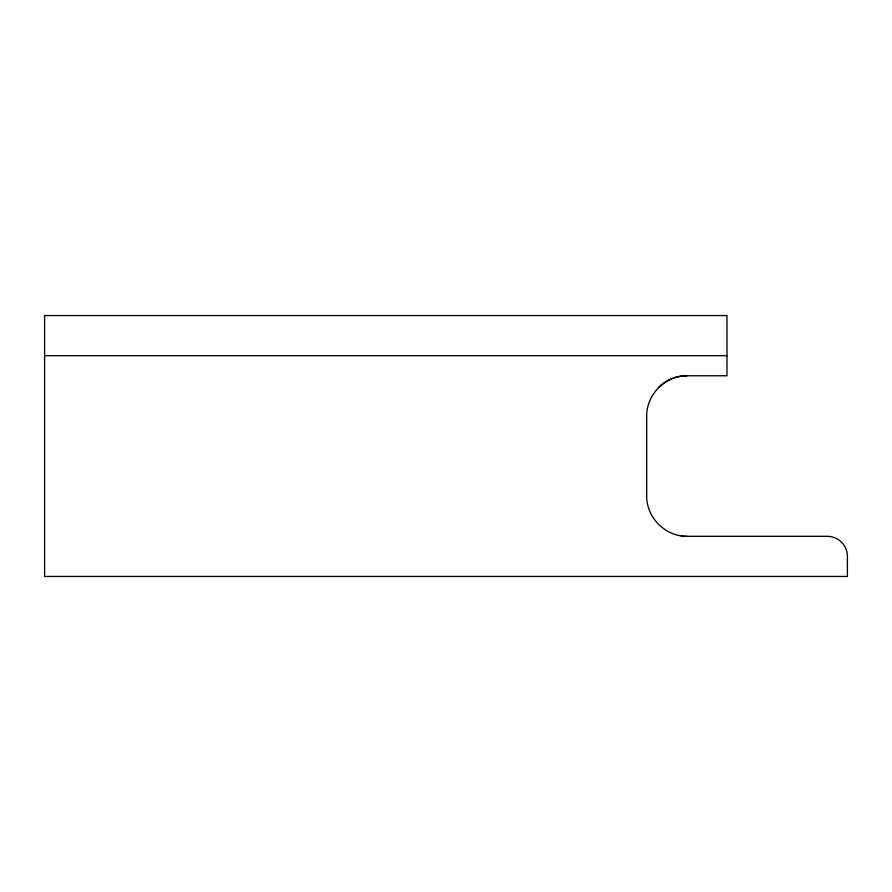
<?xml version="1.0" encoding="UTF-8"?>
<svg xmlns="http://www.w3.org/2000/svg" width="892" height="892" viewBox="0 0 892 892"><rect width="100%" height="100%" fill="white"/><g stroke="black" fill="none" stroke-linecap="round" stroke-linejoin="round"><path stroke-width="1.34" d="M658.452 387.507A40.14 40.14 0 0 1 686.84 375.755C665.354 375.621 646.566 394.409 646.7 415.895L646.7 496.175C646.566 517.661 665.354 536.449 686.84 536.315M44.6 355.685L726.98 355.685M684.053 375.755L726.98 375.755L726.98 315.545L44.6 315.545L44.6 576.455L847.4 576.455L847.4 556.385A20.07 20.07 0 0 0 827.33 536.315L681.276 536.315"/></g></svg>
